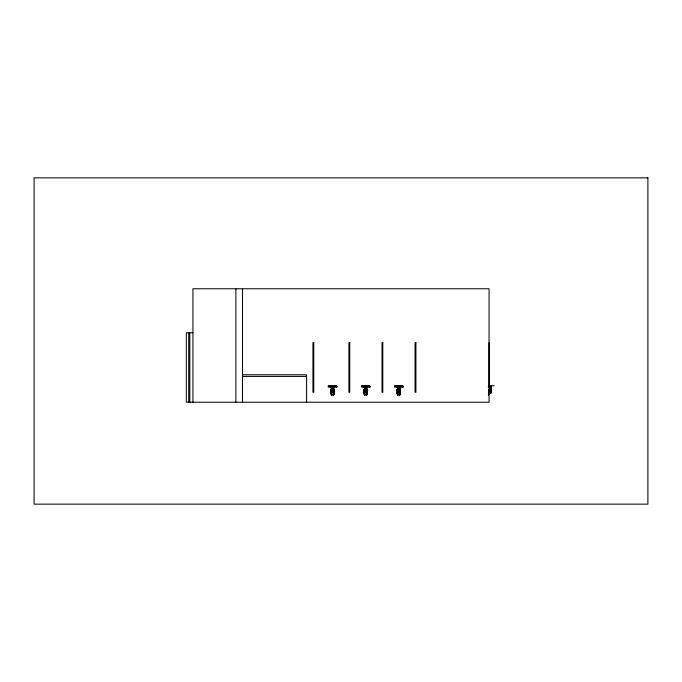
<?xml version="1.0" encoding="UTF-8"?>
<svg xmlns="http://www.w3.org/2000/svg" width="682" height="682" viewBox="0 0 682 682"><rect width="100%" height="100%" fill="white"/><g stroke="black" fill="none" stroke-linecap="round" stroke-linejoin="round"><path stroke-width="1.02" d="M242.494 288.776L242.494 402.227L242.494 374.768L306.474 374.768L306.474 376.421M329.738 385.739L335.331 385.739M330.821 393.753L330.821 389.908L331.443 388.996L330.821 389.908L331.094 394.503M331.282 394.298L330.821 390.846C337.13 391.894 332.151 386.131 334.248 390.999L333.788 390.445M331.282 389.524L331.282 389.098L330.821 390.24L331.282 389.098L330.821 389.942L334.248 389.968C333.984 387.606 328.033 389.797 333.788 389.158L334.248 389.908L333.975 394.503M331.682 395.688L331.682 391.886L330.821 390.871L331.682 392.346L331.384 395.398M333.387 395.688L333.387 391.886L334.248 390.897L333.387 391.997L334.248 391.63M333.788 394.298L334.248 390.846L330.821 390.871L331.682 391.911L333.387 391.928L334.248 391.067L333.387 392.346L333.686 395.398M333.788 389.524L333.788 389.098L334.248 390.24L333.549 389.396M334.248 394.187L334.248 389.908M362.815 385.739L368.408 385.739M363.907 393.923L363.907 389.908L364.529 388.996L363.907 389.908L364.179 394.503M364.358 394.298L363.907 390.846C370.207 391.894 365.237 386.131 367.325 390.999L366.626 389.396L367.325 390.24C367.402 388.45 364.248 388.356 363.907 389.942L367.325 389.968L366.865 389.098L367.052 392.372M364.759 395.688L364.759 391.886L363.907 390.871L364.759 392.346L364.461 395.398M366.473 395.688L366.473 391.886L367.325 390.897L366.473 391.997L367.325 391.63L367.325 389.908C366.558 388.263 364.069 388.697 363.907 390.24L364.358 389.098L363.907 390.999L364.358 389.524M366.865 394.298L367.325 390.846L363.907 390.871L364.759 391.911L366.473 391.928L367.325 391.067L366.473 392.346L366.771 395.398M367.325 393.753L367.325 389.908M395.901 385.739L401.493 385.739M396.984 393.753L396.984 389.908L397.606 388.996L396.984 389.908L397.256 394.503M397.444 394.298L396.984 390.846C403.292 391.894 398.314 386.131 400.411 390.999L399.95 390.445M397.444 389.524L397.444 389.098L396.984 390.24L397.444 389.098L396.984 389.942L400.411 389.968C400.146 387.606 394.196 389.797 399.95 389.158L400.411 389.908L400.129 394.503M397.836 395.688L397.836 391.886L396.984 390.871L400.411 390.897L399.55 391.997L400.411 391.63M399.55 395.688L399.55 391.886L400.411 390.897L397.444 391.673L396.984 390.871L397.836 392.346L397.538 395.398M399.95 394.298L400.411 390.846L399.95 391.698C399.362 392.841 396.728 391.323 397.836 391.997L396.984 391.067L397.836 392.346M399.95 389.524L399.95 389.098L400.411 390.24L399.712 389.396M400.411 394.187L400.411 389.908M488.926 393.974L490.281 392.346L491.287 392.159L491.458 386.114L488.38 386.114L491.014 387.086L491.091 385.739M488.448 395.057L490.869 392.159L489.301 389.396L490.869 388.996L491.313 387.086C491.108 392.568 490.639 398.109 491.458 386.114L491.458 387.086L488.235 387.086M491.458 386.114L491.185 389.038M331.009 393.326L331.188 391.408M367.052 394.503L367.325 391.63M397.163 393.326L397.35 391.408M489.531 391.63L489.753 390.24L491.296 389.055L488.653 393.224M488.346 394.878L490.58 391.783L491.304 389.158L489.301 389.396L491.159 387.086L491.04 386.114L488.892 386.114M333.541 389.439L333.984 387.086L336.763 386.114L336.78 387.086L328.289 387.086L328.289 386.114L336.78 386.114L336.78 387.086L336.78 386.114L331.085 387.086L328.289 386.114M366.618 389.439L367.061 387.086L369.84 386.114L369.857 387.086L361.375 387.086L361.375 386.114L369.857 386.114L369.857 387.086L369.857 386.114L364.171 387.086L361.375 386.114M399.703 389.439L400.146 387.086L402.926 386.114L402.934 387.086L394.452 387.086L394.452 386.114L402.934 386.114L402.934 387.086L402.934 386.114L397.248 387.086L394.452 386.114M488.858 390.999L491.33 389.968L490.69 391.997L490.281 392.346L488.858 390.999L489.369 389.524L490.878 389.098M488.824 393.872L490.196 391.067L491.33 390.897L488.406 395.057M332.535 395.057C336.183 390.01 331.58 392.508 331.682 391.997L330.821 391.067L331.682 392.346M365.612 395.057C369.26 390.01 364.657 392.508 364.759 391.997L363.907 391.067L364.759 392.346M398.697 395.057L399.95 391.656L397.444 391.673L399.95 391.698M491.193 392.159L491.031 391.656L490.111 392.184L491.287 391.928M491.33 390.897L491.193 391.911M490.98 390.846L491.33 389.968M490.921 389.908L491.304 389.158M333.788 391.698L334.248 390.897L331.282 391.673L333.788 391.698L331.682 391.911M366.865 391.698L367.325 390.897L364.358 391.673L366.865 391.698L364.759 391.911M330.821 390.999L331.282 390.445M396.984 390.999L397.444 390.445M488.917 394.367L491.287 392.159M488.96 394.367L490.69 391.997M488.781 389.601L491.159 387.086M331.452 389.038L333.984 387.086M367.061 387.086L364.538 389.038L364.171 387.086L361.716 386.114M397.615 389.038L400.146 387.086M490.281 392.346L490.776 392.159M330.821 389.942L333.788 389.158L331.282 389.141M363.907 389.942L366.865 389.158L364.358 389.141M396.984 389.942L399.95 389.158L397.444 389.141M192.938 332.756L186.322 332.756L186.322 402.227L489.062 402.227L489.062 288.776L192.938 288.776L192.938 402.227M242.494 376.421L306.602 376.421L306.602 402.227M494.135 385.739L489.395 385.739L491.381 386.114M331.682 392.159L333.387 392.159M364.759 392.159L366.473 392.159M397.836 392.159L399.55 392.159M394.793 386.114L397.248 387.086L397.691 389.439M328.63 386.114L331.085 387.086L331.529 389.439M397.836 391.911L399.55 391.928L400.411 391.067L399.55 392.346L399.848 395.398M491.296 389.055L491.176 389.141M490.58 391.783L491.049 391.886M396.984 391.63L397.444 392.184M363.907 391.63L364.358 392.184M330.821 391.63L331.282 392.184M400.044 391.408L400.317 394.29M333.882 391.408L334.154 394.29M489.062 342.679L489.062 385.969M235.878 288.776L235.878 402.227M189.818 332.756L189.818 402.227M188.735 332.756L188.735 402.227M367.666 390.223L367.521 391.263L366.473 391.263L367.666 390.223M647.9 177.849L34.1 177.849L34.1 504.151L647.9 504.151L647.9 177.849M313.763 342.679L312.936 342.679L312.936 392.303L313.763 392.303L313.763 342.679M349.738 342.679L348.911 342.679L348.911 392.303L349.738 392.303L349.738 342.679M382.824 342.679L381.997 342.679L381.997 392.303L382.824 392.303L382.824 342.679M415.901 342.679L415.074 342.679L415.074 392.303L415.901 392.303L415.901 342.679"/></g></svg>
